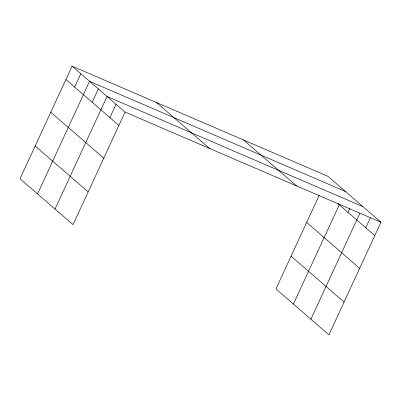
<?xml version="1.0" encoding="UTF-8"?>
<svg xmlns="http://www.w3.org/2000/svg" width="401" height="401" viewBox="0 0 401 401"><rect width="100%" height="100%" fill="white"/><g stroke="black" fill="none" stroke-linecap="round" stroke-linejoin="round"><path stroke-width="0.6" d="M72.075 66.17L20.05 178.756L73.042 224.665L125.067 112.079L72.075 66.17L327.958 176.335L380.95 222.244L328.925 334.83L275.933 288.92L319.191 195.307M74.661 87.072L80.817 73.749M37.539 193.909L89.558 81.323L345.446 191.483M92.145 102.22L98.305 88.897M55.027 209.056L107.047 96.471L362.93 206.635M109.899 117.598L116.054 104.275M293.422 304.068L339.286 204.811M348.033 212.385L349.827 208.5M310.91 319.221L359.852 213.297M365.782 227.763L370.404 217.768M125.067 112.079L380.95 222.244M337.908 203.613L374.795 235.567M243.517 139.979L296.509 185.889M306.665 222.415L359.657 268.324M156.515 102.526L209.507 148.435M291.071 256.164L344.063 302.073M65.914 79.498L118.907 125.403M50.782 112.255L103.774 158.159M35.188 146.004L88.18 191.909"/></g></svg>
